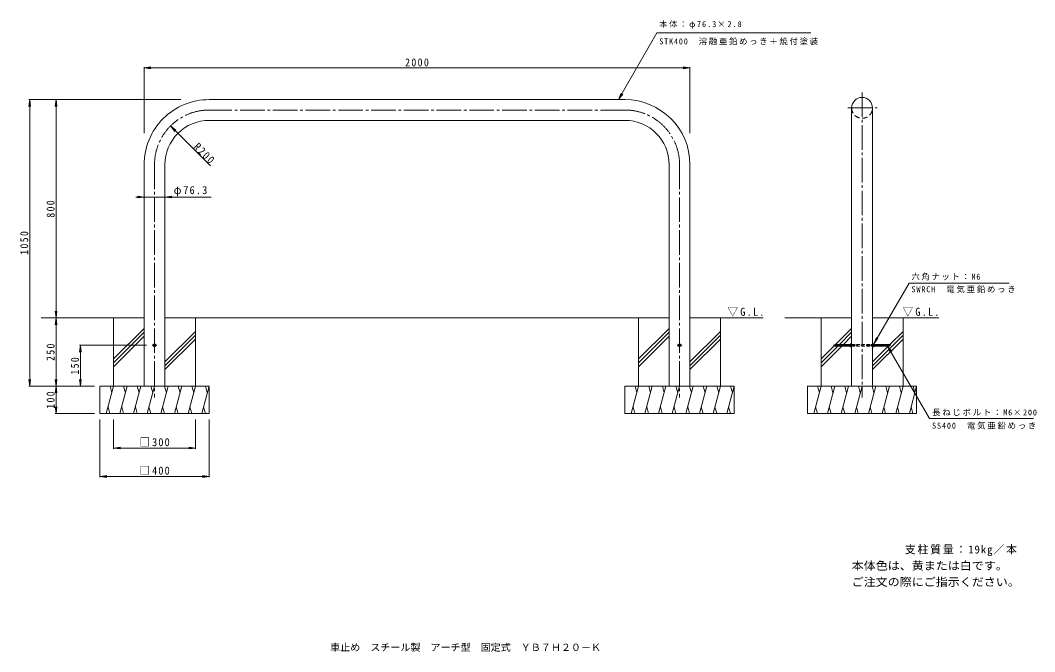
# Model space of a CAD drawing. Units: millimetres at full size, sheet at 1:10. Extents: x -1854 to 1863, y -1349 to 964.
import ezdxf
from ezdxf.enums import TextEntityAlignment as Align

# ---------------------------------------------------------------- set-up
doc = ezdxf.new("R2010")
doc.units = ezdxf.units.MM
doc.header["$LTSCALE"] = 10
for name, pattern in [('CHAIN2', [12, 9, -1, 1, -1]), ('DASHED1', [1.8, 1.2, -0.6]), ('DASHED2', [3, 2, -1])]:
    doc.linetypes.add(name, pattern=pattern)
for name, color, linetype, lineweight in [('C-0', 7, 'CHAIN2', 9), ('C-2', 3, 'Continuous', 9), ('C-4', 7, 'Continuous', 9), ('C-5', 7, 'Continuous', 9), ('C-6', 6, 'Continuous', 5), ('C-E', 6, 'Continuous', 5)]:
    doc.layers.add(name, color=color, linetype=linetype, lineweight=lineweight)
doc.layers.add('F-5_F-5ﾚｲﾔ', color=2, linetype='Continuous')
doc.layers.add('F-F_F-Fﾚｲﾔ', color=2, linetype='Continuous')
doc.styles.add('ＭＳ ゴシック', font='')
doc.styles.get('ＭＳ ゴシック').set_extended_font_data('MS Gothic')

msp = doc.modelspace()

# ---------------------------------------------------------------- linework, layer by layer
at = {"layer": 'C-0'}
for p, q in [((1230.67, 699.74), (1230.67, -417.54)), ((361.97, 635.32), (-1161.73, 635.32)), ((1178.78, 643.22), (1285.81, 643.22)), ((-1361.73, 435.32), (-1361.73, -418.43)), ((561.97, 435.32), (561.97, -418.43))]:
    msp.add_line(p, q, dxfattribs=at)
for centre, start, end in [((-1161.73, 435.32), 89.99985, 180), ((361.97, 435.32), 0, 89.99985)]:
    msp.add_arc(centre, 200, start, end, dxfattribs=at)
at = {"layer": 'C-2'}
for p, q in [((361.97, 673.47), (-1161.73, 673.47)), ((1192.52, 643.22), (1192.52, -376.53)), ((1268.82, 643.22), (1268.82, -376.53)), ((361.97, 597.17), (-1161.73, 597.17)), ((-1399.88, 435.32), (-1399.88, -376.53)), ((-1323.58, 435.32), (-1323.58, -376.53)), ((523.82, 435.32), (523.82, -376.53)), ((600.12, 435.32), (600.12, -376.53)), ((-1361.71, -220.78), (-1356.71, -223.66)), ((561.95, -220.78), (556.95, -223.66)), ((1187.52, -222.22), (1187.52, -230.83)), ((1188.01, -220.78), (1192.52, -220.78)), ((1273.33, -220.78), (1268.82, -220.78)), ((1273.82, -222.22), (1273.82, -230.83)), ((-1361.71, -232.28), (-1366.71, -229.39)), ((-1361.71, -232.28), (-1356.71, -229.39)), ((-1356.71, -223.66), (-1356.71, -229.39)), ((556.95, -223.66), (556.95, -229.39)), ((561.95, -232.28), (556.95, -229.39)), ((561.95, -232.28), (566.95, -229.39)), ((1130.67, -224.07), (1131.21, -223.53)), ((1130.67, -224.07), (1130.67, -228.98)), ((1187.52, -224.07), (1130.67, -224.07)), ((1130.67, -228.98), (1131.21, -229.53)), ((1187.52, -228.98), (1130.67, -228.98)), ((1131.21, -223.53), (1131.21, -229.53)), ((1187.52, -223.53), (1131.21, -223.53)), ((1187.52, -229.53), (1131.21, -229.53)), ((1188.01, -223.66), (1192.52, -223.66)), ((1188.01, -229.39), (1192.52, -229.39)), ((1188.01, -232.28), (1192.52, -232.28)), ((1273.33, -223.66), (1268.82, -223.66)), ((1273.33, -229.39), (1268.82, -229.39)), ((1273.33, -232.28), (1268.82, -232.28)), ((1273.82, -223.53), (1330.13, -223.53)), ((1273.82, -224.07), (1330.67, -224.07)), ((1273.82, -228.98), (1330.67, -228.98)), ((1330.67, -224.07), (1330.13, -223.53)), ((1330.13, -223.53), (1330.13, -229.53)), ((1330.67, -228.98), (1330.13, -229.53))]:
    msp.add_line(p, q, dxfattribs=at)
at = {"layer": 'C-2', "color": 7, "linetype": 'CHAIN2'}
for p, q in [((-1370.73, -226.53), (-1353.06, -226.53)), ((570.97, -226.53), (553.3, -226.53)), ((1125.67, -226.53), (1335.67, -226.53))]:
    msp.add_line(p, q, dxfattribs=at)
at = {"layer": 'C-2', "linetype": 'DASHED1'}
for p, q in [((1192.52, -223.53), (1268.82, -223.53)), ((1192.52, -229.53), (1268.82, -229.53))]:
    msp.add_line(p, q, dxfattribs=at)
at = {"layer": 'C-2'}
for points in [[(-1361.71, -220.78), (-1366.71, -223.66), (-1366.71, -229.39)], [(561.95, -220.78), (566.95, -223.66), (566.95, -229.39)], [(1273.82, -229.53), (1326.6, -229.53), (1330.13, -229.53)], [(1330.67, -224.07), (1330.67, -225.53), (1330.67, -228.98)]]:
    msp.add_lwpolyline(points, dxfattribs=at)
for centre, radius in [((-1361.71, -226.53), 5), ((561.95, -226.53), 5), ((-1361.71, -226.53), 3), ((561.95, -226.53), 3)]:
    msp.add_circle(centre, radius, dxfattribs=at)
for centre, radius, start, end in [((-1161.73, 435.32), 238.15, 89.99985, 180), ((361.97, 435.32), 238.15, 0, 89.99985), ((1230.67, 643.22), 38.15, 0.00026, 180.00026), ((-1161.73, 435.32), 161.85, 89.99985, 180), ((361.97, 435.32), 161.85, 0, 89.99985), ((1189.89, -222.22), 2.37, 142.44278, 217.55722), ((1271.45, -222.22), 2.37, 322.44278, 37.55722), ((1196.12, -226.53), 8.6, 160.548, 199.452), ((1189.89, -230.83), 2.37, 142.44278, 217.55722), ((1265.22, -226.53), 8.6, 340.548, 19.452), ((1271.45, -230.83), 2.37, 322.44278, 37.55722)]:
    msp.add_arc(centre, radius, start, end, dxfattribs=at)
at = {"layer": 'C-2', "linetype": 'DASHED2'}
msp.add_arc((1230.67, 643.22), 38.15, 180.00026, 0.00026, dxfattribs=at)
at = {"layer": 'C-4'}
for p, q in [((-1399.88, 789.73), (-1375.1, 792.99)), ((-1399.88, 792.73), (-1399.88, 550.24)), ((-1399.88, 789.73), (-1375.1, 786.46)), ((-1399.88, 789.73), (600.12, 789.73)), ((600.12, 789.73), (575.33, 792.99)), ((600.12, 789.73), (575.33, 786.46)), ((600.12, 792.73), (600.12, 550.24)), ((-1819.09, 673.47), (-1822.36, 648.69)), ((-1822.09, 673.47), (-1265.03, 673.47)), ((-1819.09, 673.47), (-1815.83, 648.69)), ((-1819.09, 673.47), (-1819.09, -376.53)), ((-1722.6, 673.47), (-1725.86, 648.69)), ((-1722.6, 673.47), (-1719.33, 648.69)), ((-1722.6, 673.47), (-1722.6, -126.53)), ((-1303.12, 576.78), (-1287.9, 556.95)), ((-1154.38, 316.29), (-1430.35, 316.29)), ((-1399.88, 316.29), (-1424.67, 319.55)), ((-1399.88, 316.29), (-1424.67, 313.03)), ((-1323.58, 316.29), (-1298.8, 319.55)), ((-1323.58, 316.29), (-1298.8, 313.03)), ((-1722.6, -126.53), (-1725.86, -101.74)), ((-1722.6, -126.53), (-1719.33, -101.74)), ((-1722.6, -126.53), (-1725.86, -151.31)), ((-1722.6, -126.53), (-1722.6, -376.53)), ((-1722.6, -126.53), (-1719.33, -151.31)), ((-1633.48, -226.53), (-1636.75, -251.31)), ((-1636.48, -226.53), (-1390.73, -226.53)), ((-1633.48, -376.53), (-1633.48, -226.53)), ((-1633.48, -226.53), (-1630.22, -251.31)), ((-1819.09, -376.53), (-1822.36, -351.74)), ((-1819.09, -376.53), (-1815.83, -351.74)), ((-1722.6, -376.53), (-1725.86, -351.74)), ((-1722.6, -376.53), (-1719.33, -351.74)), ((-1633.48, -376.53), (-1636.75, -351.74)), ((-1633.48, -376.53), (-1630.22, -351.74)), ((-1822.09, -376.53), (-1581.73, -376.53)), ((-1722.6, -376.53), (-1725.86, -401.31)), ((-1722.6, -376.53), (-1722.6, -476.53)), ((-1722.6, -376.53), (-1719.33, -401.31)), ((-1722.6, -476.53), (-1725.86, -451.74)), ((-1725.6, -476.53), (-1581.73, -476.53)), ((-1722.6, -476.53), (-1719.33, -451.74)), ((-1561.73, -710.13), (-1561.73, -498.03)), ((-1511.73, -606.02), (-1511.73, -498.03)), ((-1211.73, -606.02), (-1211.73, -498.03)), ((-1161.73, -710.13), (-1161.73, -498.03)), ((-1511.73, -603.02), (-1486.95, -599.76)), ((-1511.73, -603.02), (-1211.73, -603.02)), ((-1511.73, -603.02), (-1486.95, -606.28)), ((-1211.73, -603.02), (-1236.52, -599.76)), ((-1211.73, -603.02), (-1236.52, -606.28)), ((-1561.73, -707.13), (-1536.95, -703.87)), ((-1161.73, -707.13), (-1186.52, -703.87)), ((-1561.73, -707.13), (-1161.73, -707.13)), ((-1561.73, -707.13), (-1536.95, -710.39)), ((-1161.73, -707.13), (-1186.52, -710.39))]:
    msp.add_line(p, q, dxfattribs=at)
msp.add_lwpolyline([(-1156.67, 430.23), (-1303.12, 576.78), (-1283.28, 561.56)], dxfattribs=at)
at = {"layer": 'C-5'}
for p, q in [((479.21, 917.49), (338.33, 673.47)), ((479.21, 917.49), (1042.58, 917.5)), ((347.9, 696.57), (338.33, 673.47)), ((353.55, 693.3), (338.33, 673.47)), ((1273.33, -220.78), (1402.84, 1.39)), ((1402.84, 1.39), (1770.01, 1.39)), ((1273.33, -220.78), (1283, -197.72)), ((1273.33, -220.78), (1288.63, -201.01)), ((1324.09, -229.53), (1477.34, -494.9)), ((1324.09, -229.53), (1333.66, -252.62)), ((1324.09, -229.53), (1339.32, -249.36)), ((1859.22, -494.9), (1477.34, -494.9))]:
    msp.add_line(p, q, dxfattribs=at)
at = {"layer": 'C-6'}
for p, q in [((-1399.88, -126.53), (-1777.61, -126.53)), ((-1323.58, -126.53), (523.82, -126.53)), ((600.12, -126.53), (868.63, -126.53))]:
    msp.add_line(p, q, dxfattribs=at)
at = {"layer": 'C-E'}
for p, q in [((-1511.73, -376.53), (-1511.73, -126.53)), ((-1211.73, -376.53), (-1211.73, -126.53)), ((411.97, -376.53), (411.97, -126.53)), ((711.97, -376.53), (711.97, -126.53)), ((947.33, -126.53), (1192.52, -126.53)), ((1080.67, -376.53), (1080.67, -126.53)), ((1268.82, -126.53), (1511.91, -126.53)), ((1380.67, -376.53), (1380.67, -126.53)), ((-1399.88, -164.87), (-1511.73, -276.72)), ((-1399.88, -179.01), (-1511.73, -290.86)), ((-1211.73, -175.6), (-1323.58, -287.45)), ((523.82, -164.87), (411.97, -276.72)), ((523.82, -179.01), (411.97, -290.86)), ((711.97, -175.6), (600.12, -287.45)), ((1192.52, -164.87), (1133.86, -223.53)), ((1192.52, -179.01), (1148.01, -223.53)), ((1380.67, -175.6), (1330.71, -225.56)), ((-1399.88, -193.15), (-1511.73, -305)), ((-1211.73, -189.74), (-1323.58, -301.59)), ((-1211.73, -203.88), (-1323.58, -315.73)), ((523.82, -193.15), (411.97, -305)), ((711.97, -189.74), (600.12, -301.59)), ((711.97, -203.88), (600.12, -315.73)), ((1192.52, -193.15), (1162.15, -223.53)), ((1380.67, -189.74), (1268.82, -301.59)), ((1380.67, -203.88), (1268.82, -315.73)), ((1130.67, -226.72), (1080.67, -276.72)), ((1142.01, -229.53), (1080.67, -290.86)), ((1156.15, -229.53), (1080.67, -305)), ((1326.67, -229.6), (1268.82, -287.45)), ((-1561.73, -376.53), (-1161.73, -376.53)), ((-1561.73, -476.53), (-1561.73, -376.53)), ((-1511.73, -376.53), (-1538.53, -476.53)), ((-1524.78, -376.53), (-1518.26, -400.88)), ((-1461.73, -376.53), (-1488.53, -476.53)), ((-1474.78, -376.53), (-1468.26, -400.88)), ((-1411.73, -376.53), (-1438.53, -476.53)), ((-1424.78, -376.53), (-1418.26, -400.88)), ((-1361.73, -376.53), (-1388.53, -476.53)), ((-1374.78, -376.53), (-1368.26, -400.88)), ((-1311.73, -376.53), (-1338.53, -476.53)), ((-1324.78, -376.53), (-1318.26, -400.88)), ((-1261.73, -376.53), (-1288.53, -476.53)), ((-1274.78, -376.53), (-1268.26, -400.88)), ((-1211.73, -376.53), (-1238.53, -476.53)), ((-1224.78, -376.53), (-1218.26, -400.88)), ((-1161.73, -376.53), (-1188.53, -476.53)), ((-1174.78, -376.53), (-1168.26, -400.88)), ((-1161.73, -476.53), (-1161.73, -376.53)), ((361.97, -476.53), (361.97, -376.53)), ((761.97, -376.53), (361.97, -376.53)), ((411.97, -376.53), (385.17, -476.53)), ((398.92, -376.53), (405.44, -400.88)), ((461.97, -376.53), (435.17, -476.53)), ((448.92, -376.53), (455.44, -400.88)), ((511.97, -376.53), (485.17, -476.53)), ((498.92, -376.53), (505.44, -400.88)), ((561.97, -376.53), (535.17, -476.53)), ((548.92, -376.53), (555.44, -400.88)), ((611.97, -376.53), (585.17, -476.53)), ((598.92, -376.53), (605.44, -400.88)), ((661.97, -376.53), (635.17, -476.53)), ((648.92, -376.53), (655.44, -400.88)), ((711.97, -376.53), (685.17, -476.53)), ((698.92, -376.53), (705.44, -400.88)), ((761.97, -376.53), (735.17, -476.53)), ((748.92, -376.53), (755.44, -400.88)), ((761.97, -476.53), (761.97, -376.53)), ((1030.67, -476.53), (1030.67, -376.53)), ((1030.67, -376.53), (1430.67, -376.53)), ((1080.67, -376.53), (1053.88, -476.53)), ((1067.62, -376.53), (1074.15, -400.88)), ((1130.67, -376.53), (1103.88, -476.53)), ((1117.62, -376.53), (1124.15, -400.88)), ((1153.88, -476.53), (1180.67, -376.53)), ((1174.15, -400.88), (1167.62, -376.53)), ((1203.88, -476.53), (1230.67, -376.53)), ((1224.15, -400.88), (1217.62, -376.53)), ((1253.88, -476.53), (1280.67, -376.53)), ((1274.15, -400.88), (1267.62, -376.53)), ((1330.67, -376.53), (1303.88, -476.53)), ((1317.62, -376.53), (1324.15, -400.88)), ((1380.67, -376.53), (1353.88, -476.53)), ((1367.62, -376.53), (1374.15, -400.88)), ((1430.67, -376.53), (1403.88, -476.53)), ((1417.62, -376.53), (1424.15, -400.88)), ((1430.67, -476.53), (1430.67, -376.53)), ((-1561.73, -476.53), (-1161.73, -476.53)), ((-1525.48, -476.53), (-1532, -452.18)), ((-1475.48, -476.53), (-1482, -452.18)), ((-1425.48, -476.53), (-1432, -452.18)), ((-1375.48, -476.53), (-1382, -452.18)), ((-1325.48, -476.53), (-1332, -452.18)), ((-1275.48, -476.53), (-1282, -452.18)), ((-1225.48, -476.53), (-1232, -452.18)), ((-1175.48, -476.53), (-1182, -452.18)), ((761.97, -476.53), (361.97, -476.53)), ((398.22, -476.53), (391.7, -452.18)), ((448.22, -476.53), (441.7, -452.18)), ((498.22, -476.53), (491.7, -452.18)), ((548.22, -476.53), (541.7, -452.18)), ((598.22, -476.53), (591.7, -452.18)), ((648.22, -476.53), (641.7, -452.18)), ((698.22, -476.53), (691.7, -452.18)), ((748.22, -476.53), (741.7, -452.18)), ((1030.67, -476.53), (1430.67, -476.53)), ((1066.93, -476.53), (1060.4, -452.18)), ((1116.93, -476.53), (1110.4, -452.18)), ((1166.93, -476.53), (1160.4, -452.18)), ((1216.93, -476.53), (1210.4, -452.18)), ((1266.93, -476.53), (1260.4, -452.18)), ((1316.93, -476.53), (1310.4, -452.18)), ((1366.93, -476.53), (1360.4, -452.18)), ((1416.93, -476.53), (1410.4, -452.18))]:
    msp.add_line(p, q, dxfattribs=at)

# ---------------------------------------------------------------- texts
at = {"layer": 'C-4', "color": 2, "char_height": 29.33, "attachment_point": 7, "style": 'ＭＳ ゴシック'}
for s, insert in [('\\T1.28;\\W0.9;2000', (-443.63, 794.73)), ('\\T1.22;\\W0.95;φ76.3', (-1291.76, 319.29)), ('\\T1.21;\\W0.95;□300', (-1416.73, -597.02)), ('\\T1.21;\\W0.95;□400', (-1416.73, -701.13))]:
    msp.add_mtext(s, dxfattribs=dict(at, insert=insert))
for s, insert, rotation in [('\\T1.28;\\W0.9;R200', (-1221.35, 497.02), 315), ('\\T1.27;\\W0.9;800', (-1727.6, 240.97), 90), ('\\T1.28;\\W0.9;1050', (-1824.09, 104.72), 90), ('\\T1.27;\\W0.9;250', (-1727.6, -284.03), 90), ('\\T1.27;\\W0.9;150', (-1638.48, -334.03), 90), ('\\T1.27;\\W0.9;100', (-1727.6, -459.03), 90)]:
    msp.add_mtext(s, dxfattribs=dict(at, insert=insert, rotation=rotation))
at = {"layer": 'C-5', "char_height": 21.99, "attachment_point": 7, "style": 'ＭＳ ゴシック'}
for s, insert in [('\\T1.25;\\W0.95;本体：φ76.3×2.8', (487.58, 932.89)), ('\\T1.2;STK400\u3000溶融亜鉛めっき＋焼付塗装', (487.58, 873.15)), ('\\T1.19;六角ナット：M6', (1411.63, 11.26)), ('\\T1.21;SWRCH\u3000電気亜鉛めっき', (1411.63, -35.07)), ('\\T1.21;長ねじボルト：M6×200', (1487.2, -486.15)), ('\\T1.21;SS400\u3000電気亜鉛めっき', (1487.2, -534.75))]:
    msp.add_mtext(s, dxfattribs=dict(at, insert=insert))
at = {"layer": 'C-5', "color": 2, "char_height": 29.33, "attachment_point": 7, "style": 'ＭＳ ゴシック'}
for insert in [(737.95, -121.3), (1379.41, -121.3)]:
    msp.add_mtext('\\T1.22;\\W0.95;▽G.L.', dxfattribs=dict(at, insert=insert))
at = {"layer": 'F-5_F-5ﾚｲﾔ', "style": 'ＭＳ ゴシック', "width": 1.1}
for s, p in [('本体色は、黄または白です。', (1192.64, -1057.84)), ('ご注文の際にご指示ください。', (1192.64, -1117.31))]:
    msp.add_text(s, height=29.33, dxfattribs=at).set_placement(p, align=Align.BOTTOM_LEFT)
at = {"layer": 'F-5_F-5ﾚｲﾔ', "insert": (1387.34, -999.01), "char_height": 29.33, "attachment_point": 7, "style": 'ＭＳ ゴシック'}
msp.add_mtext('\\T1.16;支柱質量：19kg／本', dxfattribs=at)
at = {"layer": 'F-F_F-Fﾚｲﾔ', "style": 'ＭＳ ゴシック', "width": 1.05}
msp.add_text('車止め\u3000スチール製\u3000アーチ型\u3000固定式\u3000ＹＢ７Ｈ２０－Ｋ', height=25.66, dxfattribs=at).set_placement((-718.12, -1353.94), align=Align.BOTTOM_LEFT)

doc.saveas('drawing.dxf')
